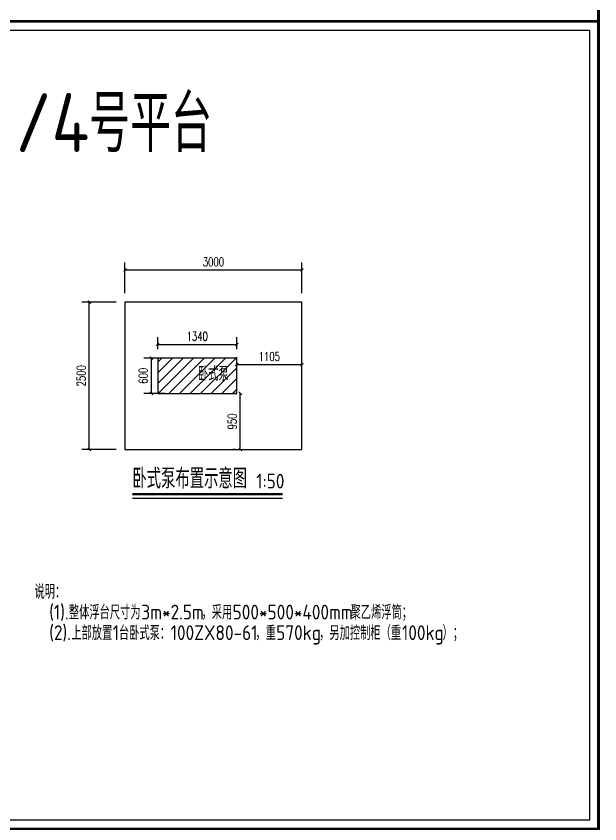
# Model space of a CAD drawing. Extents: x 120685 to 139536, y 100334 to 144511.
# Drawn here: x 129640 to 139536, y 116113 to 129818 of the extents above; entities that cross this region are included whole.
import ezdxf

# ---------------------------------------------------------------- set-up
doc = ezdxf.new("R2010")
doc.units = 0
doc.header["$LTSCALE"] = 1000
doc.header["$MEASUREMENT"] = 0
for name, color, linetype in [('DIM_SYMB', 3, 'Continuous'), ('PUB_DIM', 3, 'Continuous'), ('PUB_TEXT', 7, 'Continuous')]:
    doc.layers.add(name, color=color, linetype=linetype)
doc.styles.add('_TCH_DIM_T3', font='SIMPLEX', dxfattribs={"width": 0.705882, "bigfont": 'GBCBIG'})
doc.styles.get("Standard").update_dxf_attribs({"font": 'gbenor.shx', "bigfont": 'gbcbig.shx'})
doc.dimstyles.new('_TCH_ARCH&&50', dxfattribs={"dimtxt": 148.75, "dimasz": 50, "dimexe": 125, "dimexo": 150, "dimgap": 63.125, "dimtad": 1, "dimdec": 0, "dimzin": 0, "dimdsep": 46, "dimtxsty": '_TCH_DIM_T3', "dimblk": 'ARCHTICK', "dimcen": 0.09, "dimclrt": 7, "dimazin": 2, "dimtfac": 1, "dimtdec": 0, "dimtix": 1, "dimtmove": 2, "dimatfit": 3, "dimfxl": 0, "dimtolj": 1, "dimtzin": 0, "dimarcsym": 0})

# ---------------------------------------------------------------- blocks, each defined once
blk = doc.blocks.new('_ArchTick')
at = {"color": 0, "linetype": 'ByBlock', "const_width": 0.4}
blk.add_lwpolyline([(-0.5, -0.5), (0.5, 0.5)], dxfattribs=at)
blk = doc.blocks.new('*D61')
at = {"layer": 'Defpoints', "color": 0, "transparency": 16777216}
for p in [(134485, 123905), (133380, 123716), (134485, 123716)]:
    blk.add_point(p, dxfattribs=at)
at = {"layer": 'PUB_DIM', "color": 0, "lineweight": -2, "transparency": 16777216}
for p, q in [((133380, 123866), (133380, 124030)), ((134485, 123866), (134485, 124030)), ((133380, 123905), (134485, 123905))]:
    blk.add_line(p, q, dxfattribs=at)
at = {"layer": 'PUB_DIM', "color": 0, "lineweight": -2, "transparency": 16777216, "xscale": 50, "yscale": 50, "zscale": 50, "rotation": 180}
blk.add_blockref('_ArchTick', (133380, 123905), dxfattribs=at)
at = {"layer": 'PUB_DIM', "color": 0, "lineweight": -2, "transparency": 16777216, "xscale": 50, "yscale": 50, "zscale": 50}
blk.add_blockref('_ArchTick', (134485, 123905), dxfattribs=at)
at = {"layer": 'PUB_DIM', "color": 7, "transparency": 16777216, "insert": (133932, 124043), "char_height": 148.8, "attachment_point": 5, "style": '_TCH_DIM_T3'}
blk.add_mtext('\\A1;1105', dxfattribs=at)
blk = doc.blocks.new('*D68')
at = {"layer": 'Defpoints', "color": 0, "transparency": 16777216}
for p in [(133440, 123416), (133501, 123416), (133501, 122466)]:
    blk.add_point(p, dxfattribs=at)
at = {"layer": 'PUB_DIM', "color": 0, "lineweight": -2, "transparency": 16777216}
for p, q in [((133351, 123416), (133315, 123416)), ((133440, 122466), (133440, 123416)), ((133351, 122466), (133315, 122466))]:
    blk.add_line(p, q, dxfattribs=at)
at = {"layer": 'PUB_DIM', "color": 0, "lineweight": -2, "transparency": 16777216, "xscale": 50, "yscale": 50, "zscale": 50}
for p, rotation in [((133440, 123416), 90), ((133440, 122466), 270)]:
    blk.add_blockref('_ArchTick', p, dxfattribs=dict(at, rotation=rotation))
at = {"layer": 'PUB_DIM', "color": 7, "transparency": 16777216, "insert": (133303, 122941), "char_height": 148.8, "attachment_point": 5, "rotation": 90, "style": '_TCH_DIM_T3'}
blk.add_mtext('\\A1;950', dxfattribs=at)
blk = doc.blocks.new('*D69')
at = {"layer": 'Defpoints', "color": 0, "transparency": 16777216}
for p in [(131932, 124016), (132315, 124016), (132315, 123416)]:
    blk.add_point(p, dxfattribs=at)
at = {"layer": 'PUB_DIM', "color": 0, "lineweight": -2, "transparency": 16777216}
for p, q in [((132165, 124016), (131807, 124016)), ((131932, 123416), (131932, 124016)), ((132165, 123416), (131807, 123416))]:
    blk.add_line(p, q, dxfattribs=at)
at = {"layer": 'PUB_DIM', "color": 0, "lineweight": -2, "transparency": 16777216, "xscale": 50, "yscale": 50, "zscale": 50}
for p, rotation in [((131932, 124016), 90), ((131932, 123416), 270)]:
    blk.add_blockref('_ArchTick', p, dxfattribs=dict(at, rotation=rotation))
at = {"layer": 'PUB_DIM', "color": 7, "transparency": 16777216, "insert": (131795, 123716), "char_height": 148.8, "attachment_point": 5, "rotation": 90, "style": '_TCH_DIM_T3'}
blk.add_mtext('\\A1;600', dxfattribs=at)
blk = doc.blocks.new('*D70')
at = {"layer": 'Defpoints', "color": 0, "transparency": 16777216}
for p in [(133380, 124248), (132040, 124016), (133380, 124016)]:
    blk.add_point(p, dxfattribs=at)
at = {"layer": 'PUB_DIM', "color": 0, "lineweight": -2, "transparency": 16777216}
for p, q in [((132040, 124166), (132040, 124373)), ((133380, 124166), (133380, 124373)), ((132040, 124248), (133380, 124248))]:
    blk.add_line(p, q, dxfattribs=at)
at = {"layer": 'PUB_DIM', "color": 0, "lineweight": -2, "transparency": 16777216, "xscale": 50, "yscale": 50, "zscale": 50, "rotation": 180}
blk.add_blockref('_ArchTick', (132040, 124248), dxfattribs=at)
at = {"layer": 'PUB_DIM', "color": 0, "lineweight": -2, "transparency": 16777216, "xscale": 50, "yscale": 50, "zscale": 50}
blk.add_blockref('_ArchTick', (133380, 124248), dxfattribs=at)
at = {"layer": 'PUB_DIM', "color": 7, "transparency": 16777216, "insert": (132710, 124385), "char_height": 148.8, "attachment_point": 5, "style": '_TCH_DIM_T3'}
blk.add_mtext('\\A1;1340', dxfattribs=at)
blk = doc.blocks.new('*D71')
at = {"layer": 'Defpoints', "color": 0, "transparency": 16777216}
for p in [(134485, 125511), (131485, 124966), (134485, 124966)]:
    blk.add_point(p, dxfattribs=at)
at = {"layer": 'PUB_DIM', "color": 0, "lineweight": -2, "transparency": 16777216}
for p, q in [((131485, 125116), (131485, 125636)), ((134485, 125116), (134485, 125636)), ((131485, 125511), (134485, 125511))]:
    blk.add_line(p, q, dxfattribs=at)
at = {"layer": 'PUB_DIM', "color": 0, "lineweight": -2, "transparency": 16777216, "xscale": 50, "yscale": 50, "zscale": 50, "rotation": 180}
blk.add_blockref('_ArchTick', (131485, 125511), dxfattribs=at)
at = {"layer": 'PUB_DIM', "color": 0, "lineweight": -2, "transparency": 16777216, "xscale": 50, "yscale": 50, "zscale": 50}
blk.add_blockref('_ArchTick', (134485, 125511), dxfattribs=at)
at = {"layer": 'PUB_DIM', "color": 7, "transparency": 16777216, "insert": (132985, 125648), "char_height": 148.8, "attachment_point": 5, "style": '_TCH_DIM_T3'}
blk.add_mtext('\\A1;3000', dxfattribs=at)
blk = doc.blocks.new('*D72')
at = {"layer": 'Defpoints', "color": 0, "transparency": 16777216}
for p in [(130880, 124966), (131485, 124966), (131485, 122466)]:
    blk.add_point(p, dxfattribs=at)
at = {"layer": 'PUB_DIM', "color": 0, "lineweight": -2, "transparency": 16777216}
for p, q in [((131335, 124966), (130755, 124966)), ((130880, 122466), (130880, 124966)), ((131335, 122466), (130755, 122466))]:
    blk.add_line(p, q, dxfattribs=at)
at = {"layer": 'PUB_DIM', "color": 0, "lineweight": -2, "transparency": 16777216, "xscale": 50, "yscale": 50, "zscale": 50}
for p, rotation in [((130880, 124966), 90), ((130880, 122466), 270)]:
    blk.add_blockref('_ArchTick', p, dxfattribs=dict(at, rotation=rotation))
at = {"layer": 'PUB_DIM', "color": 7, "transparency": 16777216, "insert": (130742, 123716), "char_height": 148.8, "attachment_point": 5, "rotation": 90, "style": '_TCH_DIM_T3'}
blk.add_mtext('\\A1;2500', dxfattribs=at)

msp = doc.modelspace()

# ---------------------------------------------------------------- hatches: boundary and pattern name
h = msp.add_hatch()
h.set_pattern_fill('ANSI31', color=256, scale=80)
h.set_pattern_definition([(45, (-849.9, -862.24), (-89.80256, 89.80256), [])])
h.paths.add_polyline_path([(132040.1, 123415.7), (133380.1, 123415.7), (133380.1, 124015.7), (132040.1, 124015.7)])

# ---------------------------------------------------------------- linework, layer by layer
at = {"const_width": 50}
for points in [[(120709.8, 144486), (139510.9, 144486), (139510.9, 129730.3), (120709.8, 129730.3)], [(120709.8, 129730.3), (139510.9, 129730.3), (139510.9, 116025.9), (120709.8, 116025.9)]]:
    msp.add_lwpolyline(points, close=True, dxfattribs=at)
for points in [[(120859.8, 129580.3), (139360.9, 129580.3), (139360.9, 116175.9), (120859.8, 116175.9)], [(131484.8, 122465.7), (134484.8, 122465.7), (134484.8, 124965.7), (131484.8, 124965.7)], [(132040.1, 123415.7), (133380.1, 123415.7), (133380.1, 124015.7), (132040.1, 124015.7)]]:
    msp.add_lwpolyline(points, close=True)
at = {"layer": 'DIM_SYMB', "const_width": 35}
msp.add_lwpolyline([(131609.8, 121707.5), (134157.3, 121707.5)], dxfattribs=at)
at = {"layer": 'DIM_SYMB'}
msp.add_lwpolyline([(131609.8, 121637.5), (134157.3, 121637.5)], dxfattribs=at)

# ---------------------------------------------------------------- texts
at = {"layer": 'PUB_TEXT'}
for s, height, p in [('号平台', 964.54, (130877.4, 127511.6)), ('/4', 1000, (129627.4, 127511.6)), ('卧式泵', 241.13, (132722.6, 123630.6)), ('说明：', 241.13, (129950.6, 119931.8)), ('(1).', 250, (130200.6, 119581.8)), ('整体浮台尺寸为', 241.13, (130534, 119581.8)), ('3m*2.5m', 250, (131762.7, 119581.8)), ('，采用', 241.13, (132783.5, 119581.8)), ('500*500*400mm', 250, (133310.1, 119581.8)), ('聚乙烯浮筒；', 241.13, (135310.1, 119581.8)), ('(2).', 250, (130200.6, 119231.8)), ('，另加控制柜（重', 241.13, (134777.3, 119231.8)), ('）；', 241.13, (136869.1, 119231.8)), ('上部放置', 241.13, (130575.6, 119231.8)), ('1', 250, (131277.7, 119231.8)), ('台卧式泵：', 241.13, (131381.9, 119231.8)), ('100ZX80-61', 250, (132259.6, 119231.8)), ('，重', 241.13, (133697.1, 119231.8)), ('570kg', 250, (134048.1, 119231.8)), ('100kg', 250, (136181.6, 119231.8))]:
    msp.add_text(s, height=height, dxfattribs=at).set_placement(p)
at = {"layer": 'PUB_TEXT', "color": 7}
for s, height, p in [('卧式泵布置示意图', 337.59, (131609.8, 121803.5)), ('1:50', 250, (133711.3, 121803.5))]:
    msp.add_text(s, height=height, dxfattribs=at).set_placement(p)

# ---------------------------------------------------------------- dimensions: what is measured, and where the dimension line sits
at = {"layer": 'PUB_DIM'}
for p1, p2, distance, picture, middle in [((131484.8, 124965.7), (134484.8, 124965.7), 545.3, '*D71', (132984.8, 125648.5)), ((131484.8, 122465.7), (131484.8, 124965.7), 605.2, '*D72', (130742.2, 123715.7)), ((132040.1, 124015.7), (133380.1, 124015.7), 232.1, '*D70', (132710.1, 124385.2)), ((132314.8, 123415.7), (132314.8, 124015.7), 382.7, '*D69', (131794.6, 123715.7)), ((133380.1, 123715.7), (134484.8, 123715.7), 189.4, '*D61', (133932.5, 124042.6)), ((133500.9, 122465.7), (133500.9, 123415.7), 60.7, '*D68', (133302.7, 122940.7))]:
    dim = msp.add_aligned_dim(p1=p1, p2=p2, distance=distance, dimstyle='_TCH_ARCH&&50', dxfattribs=at)
    dim.commit()
    dim.dimension.update_dxf_attribs({"geometry": picture, "text_midpoint": middle})

doc.saveas('drawing.dxf')
